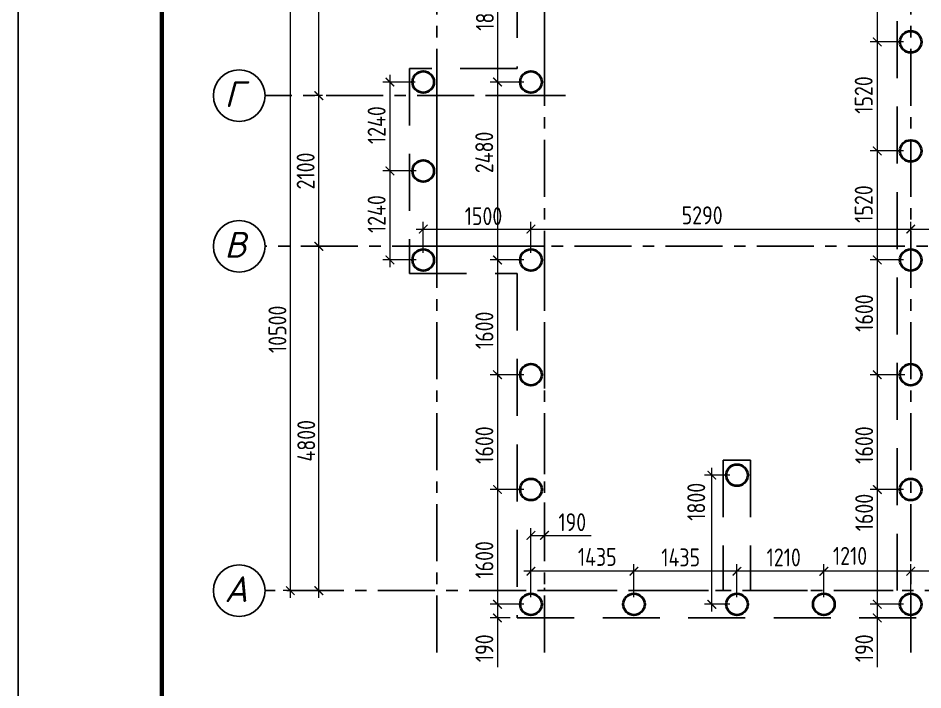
# Model space of a CAD drawing. Extents: x -12289450 to -10763036, y -7834513 to -6150123.
# Drawn here: x -11225034 to -11212431, y -7822965 to -7813600 of the extents above; entities that cross this region are included whole.
import ezdxf

# ---------------------------------------------------------------- set-up
doc = ezdxf.new("R2010")
doc.units = 0
doc.header["$LTSCALE"] = 25
doc.header["$PDMODE"] = 35
doc.linetypes.add('CENTER', pattern=[50.8, 31.75, -6.35, 6.35, -6.35])
doc.linetypes.add('HIDDEN2', pattern=[4.7625, 3.175, -1.5875])
doc.layers.get('DefPoints').update_dxf_attribs({"color": 10, "lineweight": 30})
for name, color, linetype in [('005-РАЗМЕРЫ', 252, 'Continuous'), ('014-ОСИ', 251, 'CENTER'), ('Текст', 7, 'Continuous')]:
    doc.layers.add(name, color=color, linetype=linetype)
doc.layers.add('СТЕНЫ', color=5, linetype='Continuous', lineweight=40)
doc.layers.add('фундаменты', color=52, linetype='Continuous', lineweight=35)
doc.styles.add('GOST 2.304', font='cs_gost2304.shx')
doc.styles.add('Isocpeur', font='isocpeui.ttf')
doc.dimstyles.new('1', dxfattribs={"dimscale": 100, "dimtxt": 2.5, "dimasz": 1.2, "dimexe": 1, "dimexo": 1, "dimgap": 0.5, "dimtad": 1, "dimdec": 0, "dimzin": 0, "dimdsep": 46, "dimtxsty": 'GOST 2.304', "dimblk": 'ARCHTICK', "dimcen": 0.09, "dimdle": 1, "dimclrd": 256, "dimclre": 256, "dimclrt": 7, "dimadec": 0, "dimazin": 0, "dimtfac": 1, "dimtdec": 0, "dimtmove": 0, "dimatfit": 3, "dimldrblk": 'ARCHTICK', "dimfxl": 0, "dimtolj": 1, "dimtzin": 0, "dimlwd": 5, "dimlwe": 5, "dimarcsym": 0})

# ---------------------------------------------------------------- blocks, each defined once
blk = doc.blocks.new('_ArchTick')
at = {"color": 0, "linetype": 'ByBlock', "const_width": 0.15}
blk.add_lwpolyline([(-0.5, -0.5), (0.5, 0.5)], dxfattribs=at)
blk = doc.blocks.new('*D1335')
at = {"layer": '005-РАЗМЕРЫ', "lineweight": 5, "transparency": 16777216}
for p, q in [((-11220845, -7821681), (-11220845, -7816681)), ((-11220845, -7816781), (-11220945, -7816781)), ((-11220894, -7821581), (-11220945, -7821581))]:
    blk.add_line(p, q, dxfattribs=at)
at = {"layer": 'DefPoints', "color": 0, "transparency": 16777216}
for p in [(-11220845, -7816781), (-11220745, -7816781), (-11220794, -7821581)]:
    blk.add_point(p, dxfattribs=at)
at = {"layer": '005-РАЗМЕРЫ', "lineweight": 5, "transparency": 16777216, "xscale": 120, "yscale": 120, "zscale": 120}
for p, rotation in [((-11220845, -7816781), 90), ((-11220845, -7821581), 270)]:
    blk.add_blockref('_ArchTick', p, dxfattribs=dict(at, rotation=rotation))
at = {"layer": '005-РАЗМЕРЫ', "color": 7, "transparency": 16777216, "insert": (-11221020, -7819492), "char_height": 250, "attachment_point": 5, "rotation": 90, "style": 'GOST 2.304'}
blk.add_mtext('\\A1;4800', dxfattribs=at)
blk = doc.blocks.new('*D1336')
at = {"layer": '005-РАЗМЕРЫ', "lineweight": 5, "transparency": 16777216}
for p, q in [((-11221242, -7821681), (-11221242, -7810981)), ((-11221214, -7811081), (-11221342, -7811081)), ((-11221267, -7821581), (-11221342, -7821581))]:
    blk.add_line(p, q, dxfattribs=at)
at = {"layer": 'DefPoints', "color": 0, "transparency": 16777216}
for p in [(-11221242, -7811081), (-11221114, -7811081), (-11221167, -7821581)]:
    blk.add_point(p, dxfattribs=at)
at = {"layer": '005-РАЗМЕРЫ', "lineweight": 5, "transparency": 16777216, "xscale": 120, "yscale": 120, "zscale": 120}
for p, rotation in [((-11221242, -7811081), 90), ((-11221242, -7821581), 270)]:
    blk.add_blockref('_ArchTick', p, dxfattribs=dict(at, rotation=rotation))
at = {"layer": '005-РАЗМЕРЫ', "color": 7, "transparency": 16777216, "insert": (-11221422, -7817938), "char_height": 250, "attachment_point": 5, "rotation": 90, "style": 'GOST 2.304'}
blk.add_mtext('\\A1;10500', dxfattribs=at)
blk = doc.blocks.new('*D1337')
at = {"layer": '005-РАЗМЕРЫ', "lineweight": 5, "transparency": 16777216}
for p, q in [((-11220845, -7816881), (-11220845, -7814581)), ((-11220794, -7814681), (-11220945, -7814681)), ((-11220931, -7816781), (-11220745, -7816781))]:
    blk.add_line(p, q, dxfattribs=at)
at = {"layer": 'DefPoints', "color": 0, "transparency": 16777216}
for p in [(-11220845, -7814681), (-11220694, -7814681), (-11221031, -7816781)]:
    blk.add_point(p, dxfattribs=at)
at = {"layer": '005-РАЗМЕРЫ', "lineweight": 5, "transparency": 16777216, "xscale": 120, "yscale": 120, "zscale": 120}
for p, rotation in [((-11220845, -7814681), 90), ((-11220845, -7816781), 270)]:
    blk.add_blockref('_ArchTick', p, dxfattribs=dict(at, rotation=rotation))
at = {"layer": '005-РАЗМЕРЫ', "color": 7, "transparency": 16777216, "insert": (-11221029, -7815731), "char_height": 250, "attachment_point": 5, "rotation": 90, "style": 'GOST 2.304'}
blk.add_mtext('\\A1;2100', dxfattribs=at)
blk = doc.blocks.new('*D1338')
at = {"layer": '005-РАЗМЕРЫ', "lineweight": 5, "transparency": 16777216}
for p, q in [((-11220845, -7814781), (-11220845, -7810981)), ((-11220745, -7811081), (-11220945, -7811081)), ((-11220794, -7814681), (-11220945, -7814681))]:
    blk.add_line(p, q, dxfattribs=at)
at = {"layer": 'DefPoints', "color": 0, "transparency": 16777216}
for p in [(-11220845, -7811081), (-11220645, -7811081), (-11220694, -7814681)]:
    blk.add_point(p, dxfattribs=at)
at = {"layer": '005-РАЗМЕРЫ', "lineweight": 5, "transparency": 16777216, "xscale": 120, "yscale": 120, "zscale": 120}
for p, rotation in [((-11220845, -7811081), 90), ((-11220845, -7814681), 270)]:
    blk.add_blockref('_ArchTick', p, dxfattribs=dict(at, rotation=rotation))
at = {"layer": '005-РАЗМЕРЫ', "color": 7, "transparency": 16777216, "insert": (-11221032, -7812881), "char_height": 250, "attachment_point": 5, "rotation": 90, "style": 'GOST 2.304'}
blk.add_mtext('\\A1;3600', dxfattribs=at)
blk = doc.blocks.new('*D1339')
at = {"layer": '005-РАЗМЕРЫ', "lineweight": 5, "ltscale": 10, "transparency": 16777216}
for p, q in [((-11217891, -7821671), (-11217891, -7820710)), ((-11217701, -7821061), (-11217701, -7820710)), ((-11217891, -7820810), (-11217601, -7820810)), ((-11217701, -7820810), (-11217050, -7820810))]:
    blk.add_line(p, q, dxfattribs=at)
at = {"layer": 'DefPoints', "color": 0, "ltscale": 10, "transparency": 16777216}
for p in [(-11217891, -7820810), (-11217701, -7821161), (-11217891, -7821771)]:
    blk.add_point(p, dxfattribs=at)
at = {"layer": '005-РАЗМЕРЫ', "lineweight": 5, "ltscale": 10, "transparency": 16777216, "xscale": 120, "yscale": 120, "zscale": 120, "rotation": 180}
blk.add_blockref('_ArchTick', (-11217891, -7820810), dxfattribs=at)
at = {"layer": '005-РАЗМЕРЫ', "lineweight": 5, "ltscale": 10, "transparency": 16777216, "xscale": 120, "yscale": 120, "zscale": 120}
blk.add_blockref('_ArchTick', (-11217701, -7820810), dxfattribs=at)
at = {"layer": '005-РАЗМЕРЫ', "color": 7, "ltscale": 10, "transparency": 16777216, "insert": (-11217315, -7820627), "char_height": 250, "attachment_point": 5, "style": 'GOST 2.304'}
blk.add_mtext('\\A1;190', dxfattribs=at)
blk = doc.blocks.new('*D1340')
at = {"layer": '005-РАЗМЕРЫ', "lineweight": 5, "ltscale": 100, "transparency": 16777216}
for p, q in [((-11217891, -7821355), (-11217891, -7821211)), ((-11216456, -7821671), (-11216456, -7821211)), ((-11216356, -7821311), (-11217991, -7821311))]:
    blk.add_line(p, q, dxfattribs=at)
at = {"layer": 'DefPoints', "color": 0, "ltscale": 100, "transparency": 16777216}
for p in [(-11217891, -7821311), (-11217891, -7821455), (-11216456, -7821771)]:
    blk.add_point(p, dxfattribs=at)
at = {"layer": '005-РАЗМЕРЫ', "lineweight": 5, "ltscale": 100, "transparency": 16777216, "xscale": 120, "yscale": 120, "zscale": 120, "rotation": 180}
blk.add_blockref('_ArchTick', (-11217891, -7821311), dxfattribs=at)
at = {"layer": '005-РАЗМЕРЫ', "lineweight": 5, "ltscale": 100, "transparency": 16777216, "xscale": 120, "yscale": 120, "zscale": 120}
blk.add_blockref('_ArchTick', (-11216456, -7821311), dxfattribs=at)
at = {"layer": '005-РАЗМЕРЫ', "color": 7, "ltscale": 100, "transparency": 16777216, "insert": (-11216967, -7821111), "char_height": 250, "attachment_point": 5, "style": 'GOST 2.304'}
blk.add_mtext('\\A1;1435', dxfattribs=at)
blk = doc.blocks.new('*D1341')
at = {"layer": '005-РАЗМЕРЫ', "lineweight": 5, "transparency": 16777216}
for p, q in [((-11217991, -7821771), (-11218457, -7821771)), ((-11218357, -7821771), (-11218357, -7822061)), ((-11218181, -7821961), (-11218457, -7821961)), ((-11218357, -7821961), (-11218357, -7822650))]:
    blk.add_line(p, q, dxfattribs=at)
at = {"layer": 'DefPoints', "color": 0, "transparency": 16777216}
for p in [(-11218357, -7821771), (-11217891, -7821771), (-11218081, -7821961)]:
    blk.add_point(p, dxfattribs=at)
at = {"layer": '005-РАЗМЕРЫ', "lineweight": 5, "transparency": 16777216, "xscale": 120, "yscale": 120, "zscale": 120}
for p, rotation in [((-11218357, -7821771), 90), ((-11218357, -7821961), 270)]:
    blk.add_blockref('_ArchTick', p, dxfattribs=dict(at, rotation=rotation))
at = {"layer": '005-РАЗМЕРЫ', "color": 7, "transparency": 16777216, "insert": (-11218539, -7822384), "char_height": 250, "attachment_point": 5, "rotation": 90, "style": 'GOST 2.304'}
blk.add_mtext('\\A1;190', dxfattribs=at)
blk = doc.blocks.new('*D1342')
at = {"layer": '005-РАЗМЕРЫ', "lineweight": 5, "transparency": 16777216}
for p, q in [((-11218357, -7820071), (-11218357, -7821871)), ((-11217991, -7820171), (-11218457, -7820171)), ((-11218324, -7821771), (-11218457, -7821771))]:
    blk.add_line(p, q, dxfattribs=at)
at = {"layer": 'DefPoints', "color": 0, "transparency": 16777216}
for p in [(-11217891, -7820171), (-11218357, -7821771), (-11218224, -7821771)]:
    blk.add_point(p, dxfattribs=at)
at = {"layer": '005-РАЗМЕРЫ', "lineweight": 5, "transparency": 16777216, "xscale": 120, "yscale": 120, "zscale": 120}
for p, rotation in [((-11218357, -7820171), 90), ((-11218357, -7821771), 270)]:
    blk.add_blockref('_ArchTick', p, dxfattribs=dict(at, rotation=rotation))
at = {"layer": '005-РАЗМЕРЫ', "color": 7, "transparency": 16777216, "insert": (-11218539, -7821152), "char_height": 250, "attachment_point": 5, "rotation": 90, "style": 'GOST 2.304'}
blk.add_mtext('\\A1;1600', dxfattribs=at)
blk = doc.blocks.new('*D1343')
at = {"layer": '005-РАЗМЕРЫ', "lineweight": 5, "ltscale": 100, "transparency": 16777216}
for p, q in [((-11216456, -7821355), (-11216456, -7821211)), ((-11215021, -7821671), (-11215021, -7821211)), ((-11214921, -7821311), (-11216556, -7821311))]:
    blk.add_line(p, q, dxfattribs=at)
at = {"layer": 'DefPoints', "color": 0, "ltscale": 100, "transparency": 16777216}
for p in [(-11216456, -7821311), (-11216456, -7821455), (-11215021, -7821771)]:
    blk.add_point(p, dxfattribs=at)
at = {"layer": '005-РАЗМЕРЫ', "lineweight": 5, "ltscale": 100, "transparency": 16777216, "xscale": 120, "yscale": 120, "zscale": 120, "rotation": 180}
blk.add_blockref('_ArchTick', (-11216456, -7821311), dxfattribs=at)
at = {"layer": '005-РАЗМЕРЫ', "lineweight": 5, "ltscale": 100, "transparency": 16777216, "xscale": 120, "yscale": 120, "zscale": 120}
blk.add_blockref('_ArchTick', (-11215021, -7821311), dxfattribs=at)
at = {"layer": '005-РАЗМЕРЫ', "color": 7, "ltscale": 100, "transparency": 16777216, "insert": (-11215805, -7821118), "char_height": 250, "attachment_point": 5, "style": 'GOST 2.304'}
blk.add_mtext('\\A1;1435', dxfattribs=at)
blk = doc.blocks.new('*D1344')
at = {"layer": '005-РАЗМЕРЫ', "lineweight": 5, "ltscale": 100, "transparency": 16777216}
for p, q in [((-11215021, -7821355), (-11215021, -7821211)), ((-11213811, -7821671), (-11213811, -7821211)), ((-11213711, -7821311), (-11215121, -7821311))]:
    blk.add_line(p, q, dxfattribs=at)
at = {"layer": 'DefPoints', "color": 0, "ltscale": 100, "transparency": 16777216}
for p in [(-11215021, -7821311), (-11215021, -7821455), (-11213811, -7821771)]:
    blk.add_point(p, dxfattribs=at)
at = {"layer": '005-РАЗМЕРЫ', "lineweight": 5, "ltscale": 100, "transparency": 16777216, "xscale": 120, "yscale": 120, "zscale": 120, "rotation": 180}
blk.add_blockref('_ArchTick', (-11215021, -7821311), dxfattribs=at)
at = {"layer": '005-РАЗМЕРЫ', "lineweight": 5, "ltscale": 100, "transparency": 16777216, "xscale": 120, "yscale": 120, "zscale": 120}
blk.add_blockref('_ArchTick', (-11213811, -7821311), dxfattribs=at)
at = {"layer": '005-РАЗМЕРЫ', "color": 7, "ltscale": 100, "transparency": 16777216, "insert": (-11214370, -7821118), "char_height": 250, "attachment_point": 5, "style": 'GOST 2.304'}
blk.add_mtext('\\A1;1210', dxfattribs=at)
blk = doc.blocks.new('*D1345')
at = {"layer": '005-РАЗМЕРЫ', "lineweight": 5, "ltscale": 100, "transparency": 16777216}
for p, q in [((-11213811, -7821355), (-11213811, -7821211)), ((-11212601, -7821671), (-11212601, -7821211)), ((-11212501, -7821311), (-11213911, -7821311))]:
    blk.add_line(p, q, dxfattribs=at)
at = {"layer": 'DefPoints', "color": 0, "ltscale": 100, "transparency": 16777216}
for p in [(-11213811, -7821311), (-11213811, -7821455), (-11212601, -7821771)]:
    blk.add_point(p, dxfattribs=at)
at = {"layer": '005-РАЗМЕРЫ', "lineweight": 5, "ltscale": 100, "transparency": 16777216, "xscale": 120, "yscale": 120, "zscale": 120, "rotation": 180}
blk.add_blockref('_ArchTick', (-11213811, -7821311), dxfattribs=at)
at = {"layer": '005-РАЗМЕРЫ', "lineweight": 5, "ltscale": 100, "transparency": 16777216, "xscale": 120, "yscale": 120, "zscale": 120}
blk.add_blockref('_ArchTick', (-11212601, -7821311), dxfattribs=at)
at = {"layer": '005-РАЗМЕРЫ', "color": 7, "ltscale": 100, "transparency": 16777216, "insert": (-11213446, -7821097), "char_height": 250, "attachment_point": 5, "style": 'GOST 2.304'}
blk.add_mtext('\\A1;1210', dxfattribs=at)
blk = doc.blocks.new('*D1346')
at = {"layer": '005-РАЗМЕРЫ', "lineweight": 5, "ltscale": 100, "transparency": 16777216}
for p, q in [((-11212601, -7821355), (-11212601, -7821211)), ((-11211131, -7821671), (-11211131, -7821211)), ((-11211031, -7821311), (-11212701, -7821311))]:
    blk.add_line(p, q, dxfattribs=at)
at = {"layer": 'DefPoints', "color": 0, "ltscale": 100, "transparency": 16777216}
for p in [(-11212601, -7821311), (-11212601, -7821455), (-11211131, -7821771)]:
    blk.add_point(p, dxfattribs=at)
at = {"layer": '005-РАЗМЕРЫ', "lineweight": 5, "ltscale": 100, "transparency": 16777216, "xscale": 120, "yscale": 120, "zscale": 120, "rotation": 180}
blk.add_blockref('_ArchTick', (-11212601, -7821311), dxfattribs=at)
at = {"layer": '005-РАЗМЕРЫ', "lineweight": 5, "ltscale": 100, "transparency": 16777216, "xscale": 120, "yscale": 120, "zscale": 120}
blk.add_blockref('_ArchTick', (-11211131, -7821311), dxfattribs=at)
at = {"layer": '005-РАЗМЕРЫ', "color": 7, "ltscale": 100, "transparency": 16777216, "insert": (-11211950, -7821118), "char_height": 250, "attachment_point": 5, "style": 'GOST 2.304'}
blk.add_mtext('\\A1;1470', dxfattribs=at)
blk = doc.blocks.new('*D1349')
at = {"layer": '005-РАЗМЕРЫ', "lineweight": 5, "ltscale": 100, "transparency": 16777216}
for p, q in [((-11215371, -7821871), (-11215371, -7819871)), ((-11215121, -7819971), (-11215471, -7819971)), ((-11215121, -7821771), (-11215471, -7821771))]:
    blk.add_line(p, q, dxfattribs=at)
at = {"layer": 'DefPoints', "color": 0, "ltscale": 100, "transparency": 16777216}
for p in [(-11215371, -7819971), (-11215021, -7819971), (-11215021, -7821771)]:
    blk.add_point(p, dxfattribs=at)
at = {"layer": '005-РАЗМЕРЫ', "lineweight": 5, "ltscale": 100, "transparency": 16777216, "xscale": 120, "yscale": 120, "zscale": 120}
for p, rotation in [((-11215371, -7819971), 90), ((-11215371, -7821771), 270)]:
    blk.add_blockref('_ArchTick', p, dxfattribs=dict(at, rotation=rotation))
at = {"layer": '005-РАЗМЕРЫ', "color": 7, "ltscale": 100, "transparency": 16777216, "insert": (-11215588, -7820342), "char_height": 250, "attachment_point": 5, "rotation": 90, "style": 'GOST 2.304'}
blk.add_mtext('\\A1;1800', dxfattribs=at)
blk = doc.blocks.new('*D1351')
at = {"layer": '005-РАЗМЕРЫ', "lineweight": 5, "transparency": 16777216}
for p, q in [((-11218357, -7818471), (-11218357, -7820271)), ((-11217991, -7818571), (-11218457, -7818571)), ((-11218324, -7820171), (-11218457, -7820171))]:
    blk.add_line(p, q, dxfattribs=at)
at = {"layer": 'DefPoints', "color": 0, "transparency": 16777216}
for p in [(-11217891, -7818571), (-11218357, -7820171), (-11218224, -7820171)]:
    blk.add_point(p, dxfattribs=at)
at = {"layer": '005-РАЗМЕРЫ', "lineweight": 5, "transparency": 16777216, "xscale": 120, "yscale": 120, "zscale": 120}
for p, rotation in [((-11218357, -7818571), 90), ((-11218357, -7820171), 270)]:
    blk.add_blockref('_ArchTick', p, dxfattribs=dict(at, rotation=rotation))
at = {"layer": '005-РАЗМЕРЫ', "color": 7, "transparency": 16777216, "insert": (-11218539, -7819552), "char_height": 250, "attachment_point": 5, "rotation": 90, "style": 'GOST 2.304'}
blk.add_mtext('\\A1;1600', dxfattribs=at)
blk = doc.blocks.new('*D1352')
at = {"layer": '005-РАЗМЕРЫ', "lineweight": 5, "transparency": 16777216}
for p, q in [((-11217991, -7816971), (-11218457, -7816971)), ((-11218357, -7816871), (-11218357, -7818671)), ((-11218324, -7818571), (-11218457, -7818571))]:
    blk.add_line(p, q, dxfattribs=at)
at = {"layer": 'DefPoints', "color": 0, "transparency": 16777216}
for p in [(-11217891, -7816971), (-11218357, -7818571), (-11218224, -7818571)]:
    blk.add_point(p, dxfattribs=at)
at = {"layer": '005-РАЗМЕРЫ', "lineweight": 5, "transparency": 16777216, "xscale": 120, "yscale": 120, "zscale": 120}
for p, rotation in [((-11218357, -7816971), 90), ((-11218357, -7818571), 270)]:
    blk.add_blockref('_ArchTick', p, dxfattribs=dict(at, rotation=rotation))
at = {"layer": '005-РАЗМЕРЫ', "color": 7, "transparency": 16777216, "insert": (-11218539, -7817952), "char_height": 250, "attachment_point": 5, "rotation": 90, "style": 'GOST 2.304'}
blk.add_mtext('\\A1;1600', dxfattribs=at)
blk = doc.blocks.new('*D1353')
at = {"layer": '005-РАЗМЕРЫ', "lineweight": 5, "transparency": 16777216}
for p, q in [((-11218357, -7814391), (-11218357, -7817071)), ((-11217991, -7814491), (-11218457, -7814491)), ((-11217991, -7816971), (-11218457, -7816971))]:
    blk.add_line(p, q, dxfattribs=at)
at = {"layer": 'DefPoints', "color": 0, "transparency": 16777216}
for p in [(-11217891, -7814491), (-11218357, -7816971), (-11217891, -7816971)]:
    blk.add_point(p, dxfattribs=at)
at = {"layer": '005-РАЗМЕРЫ', "lineweight": 5, "transparency": 16777216, "xscale": 120, "yscale": 120, "zscale": 120}
for p, rotation in [((-11218357, -7814491), 90), ((-11218357, -7816971), 270)]:
    blk.add_blockref('_ArchTick', p, dxfattribs=dict(at, rotation=rotation))
at = {"layer": '005-РАЗМЕРЫ', "color": 7, "transparency": 16777216, "insert": (-11218541, -7815472), "char_height": 250, "attachment_point": 5, "rotation": 90, "style": 'GOST 2.304'}
blk.add_mtext('\\A1;2480', dxfattribs=at)
blk = doc.blocks.new('*D1354')
at = {"layer": '005-РАЗМЕРЫ', "lineweight": 5, "transparency": 16777216}
for p, q in [((-11219855, -7814391), (-11219855, -7815831)), ((-11219504, -7814491), (-11219955, -7814491)), ((-11219491, -7815731), (-11219955, -7815731))]:
    blk.add_line(p, q, dxfattribs=at)
at = {"layer": 'DefPoints', "color": 0, "transparency": 16777216}
for p in [(-11219404, -7814491), (-11219855, -7815731), (-11219391, -7815731)]:
    blk.add_point(p, dxfattribs=at)
at = {"layer": '005-РАЗМЕРЫ', "lineweight": 5, "transparency": 16777216, "xscale": 120, "yscale": 120, "zscale": 120}
for p, rotation in [((-11219855, -7814491), 90), ((-11219855, -7815731), 270)]:
    blk.add_blockref('_ArchTick', p, dxfattribs=dict(at, rotation=rotation))
at = {"layer": '005-РАЗМЕРЫ', "color": 7, "transparency": 16777216, "insert": (-11220040, -7815092), "char_height": 250, "attachment_point": 5, "rotation": 90, "style": 'GOST 2.304'}
blk.add_mtext('\\A1;1240', dxfattribs=at)
blk = doc.blocks.new('*D1355')
at = {"layer": '005-РАЗМЕРЫ', "lineweight": 5, "transparency": 16777216}
for p, q in [((-11219855, -7815631), (-11219855, -7817071)), ((-11219504, -7815731), (-11219955, -7815731)), ((-11219491, -7816971), (-11219955, -7816971))]:
    blk.add_line(p, q, dxfattribs=at)
at = {"layer": 'DefPoints', "color": 0, "transparency": 16777216}
for p in [(-11219404, -7815731), (-11219855, -7816971), (-11219391, -7816971)]:
    blk.add_point(p, dxfattribs=at)
at = {"layer": '005-РАЗМЕРЫ', "lineweight": 5, "transparency": 16777216, "xscale": 120, "yscale": 120, "zscale": 120}
for p, rotation in [((-11219855, -7815731), 90), ((-11219855, -7816971), 270)]:
    blk.add_blockref('_ArchTick', p, dxfattribs=dict(at, rotation=rotation))
at = {"layer": '005-РАЗМЕРЫ', "color": 7, "transparency": 16777216, "insert": (-11220040, -7816332), "char_height": 250, "attachment_point": 5, "rotation": 90, "style": 'GOST 2.304'}
blk.add_mtext('\\A1;1240', dxfattribs=at)
blk = doc.blocks.new('*D1356')
at = {"layer": '005-РАЗМЕРЫ', "lineweight": 5, "transparency": 16777216}
for p, q in [((-11219391, -7816871), (-11219391, -7816441)), ((-11217891, -7816871), (-11217891, -7816441)), ((-11219491, -7816541), (-11217791, -7816541))]:
    blk.add_line(p, q, dxfattribs=at)
at = {"layer": 'DefPoints', "color": 0, "transparency": 16777216}
for p in [(-11217891, -7816541), (-11219391, -7816971), (-11217891, -7816971)]:
    blk.add_point(p, dxfattribs=at)
at = {"layer": '005-РАЗМЕРЫ', "lineweight": 5, "transparency": 16777216, "xscale": 120, "yscale": 120, "zscale": 120, "rotation": 180}
blk.add_blockref('_ArchTick', (-11219391, -7816541), dxfattribs=at)
at = {"layer": '005-РАЗМЕРЫ', "lineweight": 5, "transparency": 16777216, "xscale": 120, "yscale": 120, "zscale": 120}
blk.add_blockref('_ArchTick', (-11217891, -7816541), dxfattribs=at)
at = {"layer": '005-РАЗМЕРЫ', "color": 7, "transparency": 16777216, "insert": (-11218552, -7816361), "char_height": 250, "attachment_point": 5, "style": 'GOST 2.304'}
blk.add_mtext('\\A1;1500', dxfattribs=at)
blk = doc.blocks.new('*D1357')
at = {"layer": '005-РАЗМЕРЫ', "lineweight": 5, "transparency": 16777216}
for p, q in [((-11217991, -7812691), (-11218457, -7812691)), ((-11218357, -7812591), (-11218357, -7814591)), ((-11217991, -7814491), (-11218457, -7814491))]:
    blk.add_line(p, q, dxfattribs=at)
at = {"layer": 'DefPoints', "color": 0, "transparency": 16777216}
for p in [(-11217891, -7812691), (-11218357, -7814491), (-11217891, -7814491)]:
    blk.add_point(p, dxfattribs=at)
at = {"layer": '005-РАЗМЕРЫ', "lineweight": 5, "transparency": 16777216, "xscale": 120, "yscale": 120, "zscale": 120}
for p, rotation in [((-11218357, -7812691), 90), ((-11218357, -7814491), 270)]:
    blk.add_blockref('_ArchTick', p, dxfattribs=dict(at, rotation=rotation))
at = {"layer": '005-РАЗМЕРЫ', "color": 7, "transparency": 16777216, "insert": (-11218532, -7813512), "char_height": 250, "attachment_point": 5, "rotation": 90, "style": 'GOST 2.304'}
blk.add_mtext('\\A1;1800', dxfattribs=at)
blk = doc.blocks.new('*D1369')
at = {"layer": '005-РАЗМЕРЫ', "lineweight": 5, "transparency": 16777216}
for p, q in [((-11213067, -7812311), (-11213067, -7814031)), ((-11212701, -7812411), (-11213167, -7812411)), ((-11212701, -7813931), (-11213167, -7813931))]:
    blk.add_line(p, q, dxfattribs=at)
at = {"layer": 'DefPoints', "color": 0, "transparency": 16777216}
for p in [(-11212601, -7812411), (-11213067, -7813931), (-11212601, -7813931)]:
    blk.add_point(p, dxfattribs=at)
at = {"layer": '005-РАЗМЕРЫ', "lineweight": 5, "transparency": 16777216, "xscale": 120, "yscale": 120, "zscale": 120}
for p, rotation in [((-11213067, -7812411), 90), ((-11213067, -7813931), 270)]:
    blk.add_blockref('_ArchTick', p, dxfattribs=dict(at, rotation=rotation))
at = {"layer": '005-РАЗМЕРЫ', "color": 7, "transparency": 16777216, "insert": (-11213256, -7813152), "char_height": 250, "attachment_point": 5, "rotation": 90, "style": 'GOST 2.304'}
blk.add_mtext('\\A1;1520', dxfattribs=at)
blk = doc.blocks.new('*D1371')
at = {"layer": '005-РАЗМЕРЫ', "lineweight": 5, "transparency": 16777216}
for p, q in [((-11217891, -7816871), (-11217891, -7816441)), ((-11212601, -7816871), (-11212601, -7816441)), ((-11217991, -7816541), (-11212501, -7816541))]:
    blk.add_line(p, q, dxfattribs=at)
at = {"layer": 'DefPoints', "color": 0, "transparency": 16777216}
for p in [(-11212601, -7816541), (-11217891, -7816971), (-11212601, -7816971)]:
    blk.add_point(p, dxfattribs=at)
at = {"layer": '005-РАЗМЕРЫ', "lineweight": 5, "transparency": 16777216, "xscale": 120, "yscale": 120, "zscale": 120, "rotation": 180}
blk.add_blockref('_ArchTick', (-11217891, -7816541), dxfattribs=at)
at = {"layer": '005-РАЗМЕРЫ', "lineweight": 5, "transparency": 16777216, "xscale": 120, "yscale": 120, "zscale": 120}
blk.add_blockref('_ArchTick', (-11212601, -7816541), dxfattribs=at)
at = {"layer": '005-РАЗМЕРЫ', "color": 7, "transparency": 16777216, "insert": (-11215506, -7816349), "char_height": 250, "attachment_point": 5, "style": 'GOST 2.304'}
blk.add_mtext('\\A1;5290', dxfattribs=at)
blk = doc.blocks.new('*D1372')
at = {"layer": '005-РАЗМЕРЫ', "lineweight": 5, "transparency": 16777216}
for p, q in [((-11212601, -7816871), (-11212601, -7816441)), ((-11211131, -7816871), (-11211131, -7816441)), ((-11212701, -7816541), (-11211031, -7816541))]:
    blk.add_line(p, q, dxfattribs=at)
at = {"layer": 'DefPoints', "color": 0, "transparency": 16777216}
for p in [(-11211131, -7816541), (-11212601, -7816971), (-11211131, -7816971)]:
    blk.add_point(p, dxfattribs=at)
at = {"layer": '005-РАЗМЕРЫ', "lineweight": 5, "transparency": 16777216, "xscale": 120, "yscale": 120, "zscale": 120, "rotation": 180}
blk.add_blockref('_ArchTick', (-11212601, -7816541), dxfattribs=at)
at = {"layer": '005-РАЗМЕРЫ', "lineweight": 5, "transparency": 16777216, "xscale": 120, "yscale": 120, "zscale": 120}
blk.add_blockref('_ArchTick', (-11211131, -7816541), dxfattribs=at)
at = {"layer": '005-РАЗМЕРЫ', "color": 7, "transparency": 16777216, "insert": (-11211762, -7816366), "char_height": 250, "attachment_point": 5, "style": 'GOST 2.304'}
blk.add_mtext('\\A1;1470', dxfattribs=at)
blk = doc.blocks.new('*D1376')
at = {"layer": '005-РАЗМЕРЫ', "lineweight": 5, "transparency": 16777216}
for p, q in [((-11212701, -7813931), (-11213167, -7813931)), ((-11213067, -7813831), (-11213067, -7815551)), ((-11212701, -7815451), (-11213167, -7815451))]:
    blk.add_line(p, q, dxfattribs=at)
at = {"layer": 'DefPoints', "color": 0, "transparency": 16777216}
for p in [(-11212601, -7813931), (-11213067, -7815451), (-11212601, -7815451)]:
    blk.add_point(p, dxfattribs=at)
at = {"layer": '005-РАЗМЕРЫ', "lineweight": 5, "transparency": 16777216, "xscale": 120, "yscale": 120, "zscale": 120}
for p, rotation in [((-11213067, -7813931), 90), ((-11213067, -7815451), 270)]:
    blk.add_blockref('_ArchTick', p, dxfattribs=dict(at, rotation=rotation))
at = {"layer": '005-РАЗМЕРЫ', "color": 7, "transparency": 16777216, "insert": (-11213256, -7814672), "char_height": 250, "attachment_point": 5, "rotation": 90, "style": 'GOST 2.304'}
blk.add_mtext('\\A1;1520', dxfattribs=at)
blk = doc.blocks.new('*D1377')
at = {"layer": '005-РАЗМЕРЫ', "lineweight": 5, "transparency": 16777216}
for p, q in [((-11212701, -7815451), (-11213167, -7815451)), ((-11213067, -7815351), (-11213067, -7817071)), ((-11212701, -7816971), (-11213167, -7816971))]:
    blk.add_line(p, q, dxfattribs=at)
at = {"layer": 'DefPoints', "color": 0, "transparency": 16777216}
for p in [(-11212601, -7815451), (-11213067, -7816971), (-11212601, -7816971)]:
    blk.add_point(p, dxfattribs=at)
at = {"layer": '005-РАЗМЕРЫ', "lineweight": 5, "transparency": 16777216, "xscale": 120, "yscale": 120, "zscale": 120}
for p, rotation in [((-11213067, -7815451), 90), ((-11213067, -7816971), 270)]:
    blk.add_blockref('_ArchTick', p, dxfattribs=dict(at, rotation=rotation))
at = {"layer": '005-РАЗМЕРЫ', "color": 7, "transparency": 16777216, "insert": (-11213256, -7816192), "char_height": 250, "attachment_point": 5, "rotation": 90, "style": 'GOST 2.304'}
blk.add_mtext('\\A1;1520', dxfattribs=at)
blk = doc.blocks.new('*D1378')
at = {"layer": '005-РАЗМЕРЫ', "lineweight": 5, "transparency": 16777216}
for p, q in [((-11212701, -7816971), (-11213167, -7816971)), ((-11213067, -7816871), (-11213067, -7818671)), ((-11212681, -7818571), (-11213167, -7818571))]:
    blk.add_line(p, q, dxfattribs=at)
at = {"layer": 'DefPoints', "color": 0, "transparency": 16777216}
for p in [(-11212601, -7816971), (-11213067, -7818571), (-11212581, -7818571)]:
    blk.add_point(p, dxfattribs=at)
at = {"layer": '005-РАЗМЕРЫ', "lineweight": 5, "transparency": 16777216, "xscale": 120, "yscale": 120, "zscale": 120}
for p, rotation in [((-11213067, -7816971), 90), ((-11213067, -7818571), 270)]:
    blk.add_blockref('_ArchTick', p, dxfattribs=dict(at, rotation=rotation))
at = {"layer": '005-РАЗМЕРЫ', "color": 7, "transparency": 16777216, "insert": (-11213249, -7817712), "char_height": 250, "attachment_point": 5, "rotation": 90, "style": 'GOST 2.304'}
blk.add_mtext('\\A1;1600', dxfattribs=at)
blk = doc.blocks.new('*D1379')
at = {"layer": '005-РАЗМЕРЫ', "lineweight": 5, "transparency": 16777216}
for p, q in [((-11212701, -7821771), (-11213167, -7821771)), ((-11213067, -7821771), (-11213067, -7822061)), ((-11212891, -7821961), (-11213167, -7821961)), ((-11213067, -7821961), (-11213067, -7822650))]:
    blk.add_line(p, q, dxfattribs=at)
at = {"layer": 'DefPoints', "color": 0, "transparency": 16777216}
for p in [(-11213067, -7821771), (-11212601, -7821771), (-11212791, -7821961)]:
    blk.add_point(p, dxfattribs=at)
at = {"layer": '005-РАЗМЕРЫ', "lineweight": 5, "transparency": 16777216, "xscale": 120, "yscale": 120, "zscale": 120}
for p, rotation in [((-11213067, -7821771), 90), ((-11213067, -7821961), 270)]:
    blk.add_blockref('_ArchTick', p, dxfattribs=dict(at, rotation=rotation))
at = {"layer": '005-РАЗМЕРЫ', "color": 7, "transparency": 16777216, "insert": (-11213249, -7822384), "char_height": 250, "attachment_point": 5, "rotation": 90, "style": 'GOST 2.304'}
blk.add_mtext('\\A1;190', dxfattribs=at)
blk = doc.blocks.new('*D1380')
at = {"layer": '005-РАЗМЕРЫ', "lineweight": 5, "transparency": 16777216}
for p, q in [((-11213067, -7820071), (-11213067, -7821871)), ((-11212701, -7820171), (-11213167, -7820171)), ((-11213034, -7821771), (-11213167, -7821771))]:
    blk.add_line(p, q, dxfattribs=at)
at = {"layer": 'DefPoints', "color": 0, "transparency": 16777216}
for p in [(-11212601, -7820171), (-11213067, -7821771), (-11212934, -7821771)]:
    blk.add_point(p, dxfattribs=at)
at = {"layer": '005-РАЗМЕРЫ', "lineweight": 5, "transparency": 16777216, "xscale": 120, "yscale": 120, "zscale": 120}
for p, rotation in [((-11213067, -7820171), 90), ((-11213067, -7821771), 270)]:
    blk.add_blockref('_ArchTick', p, dxfattribs=dict(at, rotation=rotation))
at = {"layer": '005-РАЗМЕРЫ', "color": 7, "transparency": 16777216, "insert": (-11213249, -7820492), "char_height": 250, "attachment_point": 5, "rotation": 90, "style": 'GOST 2.304'}
blk.add_mtext('\\A1;1600', dxfattribs=at)
blk = doc.blocks.new('*D1381')
at = {"layer": '005-РАЗМЕРЫ', "lineweight": 5, "transparency": 16777216}
for p, q in [((-11213067, -7818471), (-11213067, -7820271)), ((-11212701, -7818571), (-11213167, -7818571)), ((-11213034, -7820171), (-11213167, -7820171))]:
    blk.add_line(p, q, dxfattribs=at)
at = {"layer": 'DefPoints', "color": 0, "transparency": 16777216}
for p in [(-11212601, -7818571), (-11213067, -7820171), (-11212934, -7820171)]:
    blk.add_point(p, dxfattribs=at)
at = {"layer": '005-РАЗМЕРЫ', "lineweight": 5, "transparency": 16777216, "xscale": 120, "yscale": 120, "zscale": 120}
for p, rotation in [((-11213067, -7818571), 90), ((-11213067, -7820171), 270)]:
    blk.add_blockref('_ArchTick', p, dxfattribs=dict(at, rotation=rotation))
at = {"layer": '005-РАЗМЕРЫ', "color": 7, "transparency": 16777216, "insert": (-11213249, -7819552), "char_height": 250, "attachment_point": 5, "rotation": 90, "style": 'GOST 2.304'}
blk.add_mtext('\\A1;1600', dxfattribs=at)

msp = doc.modelspace()

# ---------------------------------------------------------------- linework, layer by layer
at = {"linetype": 'Continuous', "lineweight": 25, "ltscale": 75, "extrusion": (1, 0, 0), "elevation": -11225034.2}
msp.add_lwpolyline([(-7834505.2, 0), (-7804813.4, 0)], dxfattribs=at)
at = {"linetype": 'Continuous', "lineweight": 60, "ltscale": 75, "extrusion": (1, 0, 0), "elevation": -11223032.7}
msp.add_lwpolyline([(-7805313.3, 0), (-7834005.3, 0)], dxfattribs=at)
at = {"layer": '014-ОСИ'}
for points in [[(-11219201.1, -7822441.1), (-11219201.1, -7808722.5)], [(-11217701.1, -7822441.1), (-11217701.1, -7808722.5)], [(-11212601.1, -7822441.1), (-11212601.1, -7808722.5)], [(-11217410.6, -7814681.1), (-11221594.7, -7814681.1)], [(-11206331, -7816781.1), (-11221594.7, -7816781.1)], [(-11207798.9, -7821581.1), (-11221594.7, -7821581.1)]]:
    msp.add_lwpolyline(points, dxfattribs=at)
at = {"layer": 'СТЕНЫ', "color": 4, "linetype": 'HIDDEN2', "lineweight": 25, "ltscale": 10}
for p, q in [((-11218081.1, -7814301.1), (-11219581.1, -7814301.1)), ((-11219581.1, -7814301.1), (-11219581.1, -7817161.1)), ((-11217701.1, -7814681.1), (-11219201.1, -7814681.1)), ((-11219201.1, -7814681.1), (-11219201.1, -7816781.1)), ((-11219201.1, -7816781.1), (-11217701.1, -7816781.1)), ((-11219581.1, -7817161.1), (-11218081.1, -7817161.1)), ((-11214831.1, -7819761.1), (-11215211.1, -7819761.1)), ((-11217701.1, -7821581.1), (-11215211.1, -7821581.1))]:
    msp.add_line(p, q, dxfattribs=at)
for points in [[(-11218081.1, -7810701.1), (-11218081.1, -7814301.1)], [(-11217701.1, -7811081.1), (-11217701.1, -7814681.1)], [(-11212791.1, -7821581.1), (-11212791.1, -7811081.1)], [(-11217701.1, -7816781.1), (-11217701.1, -7821581.1)], [(-11218081.1, -7817161.1), (-11218081.1, -7821961.1)], [(-11215211.1, -7819761.1), (-11215211.1, -7821581.1)], [(-11214831.1, -7819761.1), (-11214831.1, -7821581.1)], [(-11214831.1, -7821581.1), (-11212791.1, -7821581.1)], [(-11218081.1, -7821961.1), (-11208021.1, -7821961.1)]]:
    msp.add_lwpolyline(points, dxfattribs=at)
at = {"layer": 'Текст'}
for centre in [(-11221954.7, -7814681.1), (-11221954.7, -7816781.1), (-11221954.7, -7821581.1)]:
    msp.add_circle(centre, 360, dxfattribs=at)
at = {"layer": 'фундаменты', "ltscale": 0.25}
for centre in [(-11212601.1, -7813931.1), (-11219391.1, -7814491.1), (-11217891.1, -7814491.1), (-11212601.1, -7815451.1), (-11219391.1, -7815731.1), (-11219391.1, -7816971.1), (-11217891.1, -7816971.1), (-11212601.1, -7816971.1), (-11217891.1, -7818571.1), (-11212601.1, -7818571.1), (-11215021.1, -7819971.1), (-11217891.1, -7820171.1), (-11212601.1, -7820171.1), (-11217891.1, -7821771.1), (-11216456.1, -7821771.1), (-11215021.1, -7821771.1), (-11213811.1, -7821771.1), (-11212601.1, -7821771.1)]:
    msp.add_circle(centre, 150, dxfattribs=at)

# ---------------------------------------------------------------- texts
at = {"layer": 'Текст', "style": 'Isocpeur'}
for s, p in [('Г', (-11222160, -7814839.9)), ('В', (-11222160, -7816939.9)), ('А', (-11222160, -7821739.9))]:
    msp.add_text(s, height=360, dxfattribs=at).set_placement(p)

# ---------------------------------------------------------------- dimensions: what is measured, and where the dimension line sits
at = {"layer": '005-РАЗМЕРЫ'}
for base, p1, p2, picture, middle in [((-11221241.8, -7811081.1), (-11221166.7, -7821581.1), (-11221114.5, -7811081.1), '*D1336', (-11221241.8, -7817937.8)), ((-11213066.6, -7813931.1), (-11212601.1, -7812411.1), (-11212601.1, -7813931.1), '*D1369', (-11213066.6, -7813151.6)), ((-11218356.6, -7814491.1), (-11217891.1, -7812691.1), (-11217891.1, -7814491.1), '*D1357', (-11218356.6, -7813512.2)), ((-11213066.6, -7815451.1), (-11212601.1, -7813931.1), (-11212601.1, -7815451.1), '*D1376', (-11213066.6, -7814671.6)), ((-11219855.1, -7815731.1), (-11219404.1, -7814491.1), (-11219391.1, -7815731.1), '*D1354', (-11219855.1, -7815091.8)), ((-11218356.6, -7816971.1), (-11217891.1, -7814491.1), (-11217891.1, -7816971.1), '*D1353', (-11218356.6, -7815471.9)), ((-11213066.6, -7816971.1), (-11212601.1, -7815451.1), (-11212601.1, -7816971.1), '*D1377', (-11213066.6, -7816191.6)), ((-11219855.1, -7816971.1), (-11219404.1, -7815731.1), (-11219391.1, -7816971.1), '*D1355', (-11219855.1, -7816331.8)), ((-11220844.6, -7816781.1), (-11220793.7, -7821581.1), (-11220744.6, -7816781.1), '*D1335', (-11220844.6, -7819491.9)), ((-11218356.6, -7818571.1), (-11217891.1, -7816971.1), (-11218223.8, -7818571.1), '*D1352', (-11218356.6, -7817951.9)), ((-11213066.6, -7818571.1), (-11212601.1, -7816971.1), (-11212581.1, -7818571.1), '*D1378', (-11213066.6, -7817711.6)), ((-11218356.6, -7820171.1), (-11217891.1, -7818571.1), (-11218223.8, -7820171.1), '*D1351', (-11218356.6, -7819551.9)), ((-11213066.6, -7820171.1), (-11212601.1, -7818571.1), (-11212933.8, -7820171.1), '*D1381', (-11213066.6, -7819551.9)), ((-11218356.6, -7821771.1), (-11217891.1, -7820171.1), (-11218223.8, -7821771.1), '*D1342', (-11218356.6, -7821151.9)), ((-11213066.6, -7821771.1), (-11212601.1, -7820171.1), (-11212933.8, -7821771.1), '*D1380', (-11213066.6, -7820492.1)), ((-11218356.6, -7821771.1), (-11218081.1, -7821961.1), (-11217891.1, -7821771.1), '*D1341', (-11218356.6, -7822384)), ((-11213066.6, -7821771.1), (-11212791.1, -7821961.1), (-11212601.1, -7821771.1), '*D1379', (-11213066.6, -7822384))]:
    dim = msp.add_linear_dim(base=base, p1=p1, p2=p2, angle=90, dimstyle='1', dxfattribs=at)
    dim.commit()
    dim.dimension.update_dxf_attribs({"geometry": picture, "text_midpoint": middle, "dimtype": 160})
for base, p1, p2, picture, middle in [((-11220844.6, -7811081.1), (-11220693.6, -7814681.1), (-11220644.5, -7811081.1), '*D1338', (-11221032.1, -7812881.1)), ((-11220844.6, -7814681.1), (-11221030.8, -7816781.1), (-11220693.6, -7814681.1), '*D1337', (-11221029.3, -7815731.1))]:
    dim = msp.add_linear_dim(base=base, p1=p1, p2=p2, angle=90, dimstyle='1', dxfattribs=at)
    dim.commit()
    dim.dimension.update_dxf_attribs({"geometry": picture, "text_midpoint": middle})
for base, p1, p2, picture, middle in [((-11217891.1, -7816541.2), (-11219391.1, -7816971.1), (-11217891.1, -7816971.1), '*D1356', (-11218552.2, -7816541.2)), ((-11212601.1, -7816541.2), (-11217891.1, -7816971.1), (-11212601.1, -7816971.1), '*D1371', (-11215506.4, -7816541.2)), ((-11211131.1, -7816541.2), (-11212601.1, -7816971.1), (-11211131.1, -7816971.1), '*D1372', (-11211762.2, -7816541.2))]:
    dim = msp.add_linear_dim(base=base, p1=p1, p2=p2, dimstyle='1', dxfattribs=at)
    dim.commit()
    dim.dimension.update_dxf_attribs({"geometry": picture, "text_midpoint": middle, "dimtype": 160})
at = {"layer": '005-РАЗМЕРЫ', "ltscale": 100}
dim = msp.add_linear_dim(base=(-11215371.1, -7819971.1), p1=(-11215021.1, -7821771.1), p2=(-11215021.1, -7819971.1), angle=90, dimstyle='1', override={"dimtmove": 2}, dxfattribs=at)
dim.commit()
dim.dimension.update_dxf_attribs({"geometry": '*D1349', "text_midpoint": (-11215588.4, -7820341.7), "dimtype": 160})
at = {"layer": '005-РАЗМЕРЫ', "ltscale": 10}
dim = msp.add_linear_dim(base=(-11217891.1, -7820809.6), p1=(-11217701.1, -7821161), p2=(-11217891.1, -7821771.1), dimstyle='1', dxfattribs=at)
dim.commit()
dim.dimension.update_dxf_attribs({"geometry": '*D1339', "text_midpoint": (-11217315.5, -7820809.6), "dimtype": 160})
at = {"layer": '005-РАЗМЕРЫ', "ltscale": 100}
for base, p1, p2, picture, middle in [((-11217891.1, -7821311.3), (-11216456.1, -7821771.1), (-11217891.1, -7821455.4), '*D1340', (-11216967, -7821110.6)), ((-11216456.1, -7821311.3), (-11215021.1, -7821771.1), (-11216456.1, -7821455.4), '*D1343', (-11215804.8, -7821117.6)), ((-11215021.1, -7821311.3), (-11213811.1, -7821771.1), (-11215021.1, -7821455.4), '*D1344', (-11214369.8, -7821117.6)), ((-11213811.1, -7821311.3), (-11212601.1, -7821771.1), (-11213811.1, -7821455.4), '*D1345', (-11213445.9, -7821097.1)), ((-11212601.1, -7821311.3), (-11211131.1, -7821771.1), (-11212601.1, -7821455.4), '*D1346', (-11211949.8, -7821117.6))]:
    dim = msp.add_linear_dim(base=base, p1=p1, p2=p2, dimstyle='1', override={"dimtmove": 2}, dxfattribs=at)
    dim.commit()
    dim.dimension.update_dxf_attribs({"geometry": picture, "text_midpoint": middle, "dimtype": 160})

doc.saveas('drawing.dxf')
